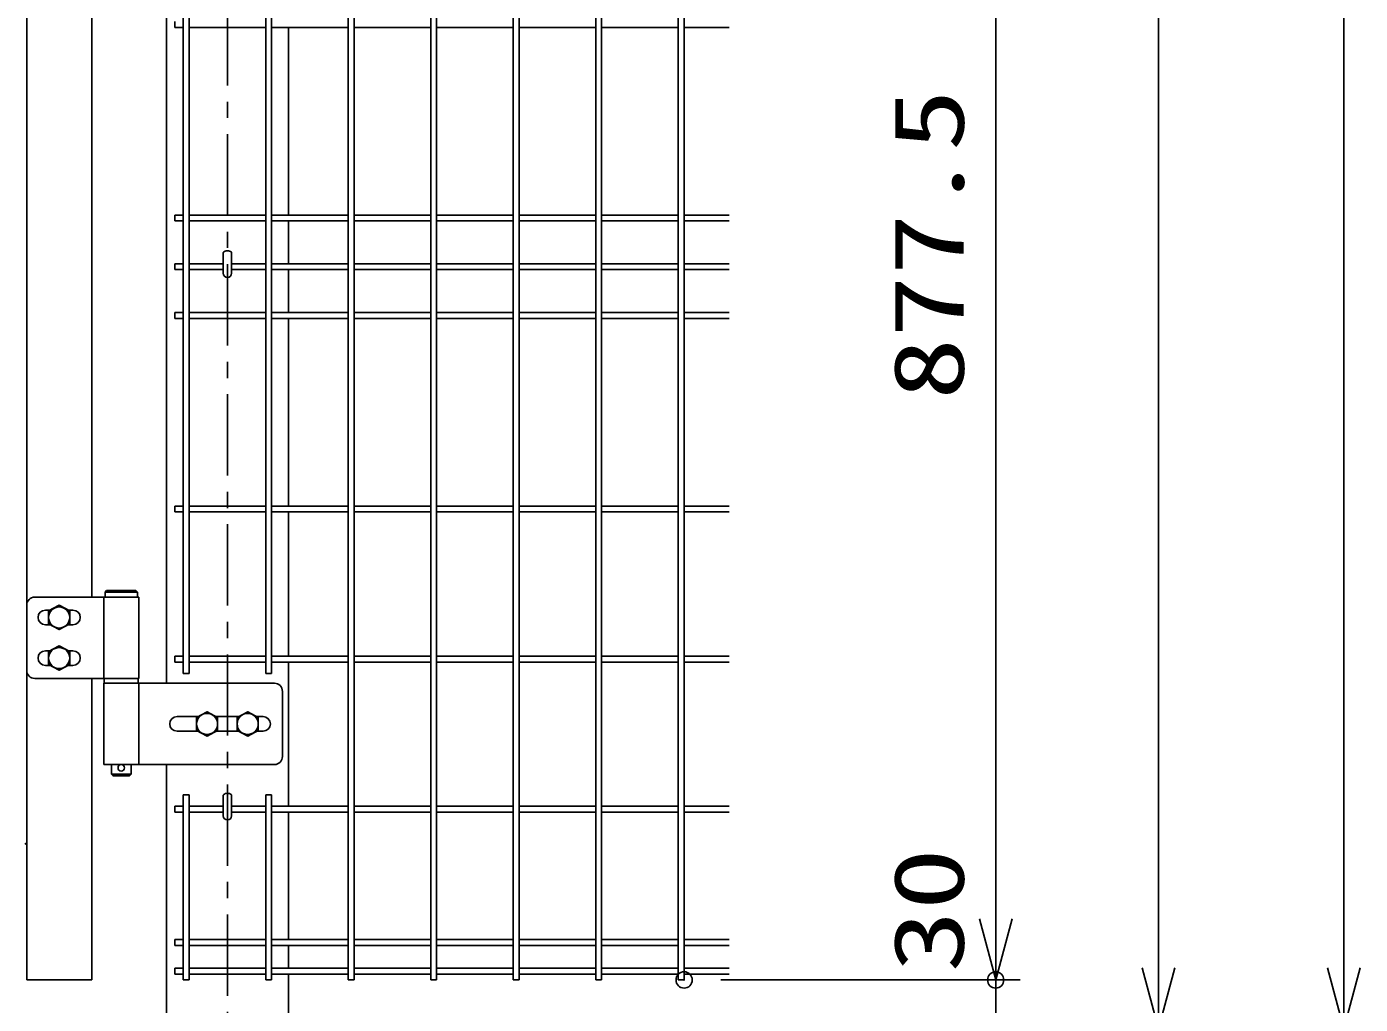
# Model space of a CAD drawing. Units: millimetres, scale not verified. Extents: x -6299 to 6301, y -4454 to 4456.
# Drawn here: x 2542 to 3362, y -1063 to -462 of the extents above; entities that cross this region are included whole.
import ezdxf
from ezdxf.enums import TextEntityAlignment as Align

# ---------------------------------------------------------------- set-up
doc = ezdxf.new("R2010")
doc.units = ezdxf.units.MM
doc.header["$LTSCALE"] = 20
doc.header["$PDMODE"] = 32
doc.header["$PDSIZE"] = 10
doc.linetypes.add('USER1', pattern=[4, 2.5, -0.5, 0.5, -0.5])
for name, color, linetype, lineweight in [('0-2_0', 4, 'Continuous', 25), ('0-5_LAYER04', 7, 'Continuous', 25), ('0-9_丁番', 3, 'Continuous', 25), ('0-B_六角ボルト', 2, 'Continuous', 25), ('0-E_LAYER05', 4, 'Continuous', 25)]:
    doc.layers.add(name, color=color, linetype=linetype, lineweight=lineweight)
doc.layers.add('0-7_DEFPOINTS', color=7, linetype='Continuous')
doc.styles.add('ＭＳ ゴシック', font='')
doc.styles.get('ＭＳ ゴシック').set_extended_font_data('MS Gothic')

# ---------------------------------------------------------------- blocks, each defined once
blk = doc.blocks.new('_Open30')
at = {"layer": '0-2_0', "color": 2}
blk.add_line((0, 0), (-20, 0), dxfattribs=at)
blk.add_lwpolyline([(-20, 5.36), (0, 0), (-20, -5.36)], dxfattribs=at)

msp = doc.modelspace()

# ---------------------------------------------------------------- linework, layer by layer
at = {"layer": '0-2_0', "color": 7, "linetype": 'USER1'}
msp.add_line((2665.19, 1152.22), (2665.19, -1378.06), dxfattribs=at)
at = {"layer": '0-2_0', "color": 2}
for p, q in [((3352.21, -1040.56), (3352.21, 1094.67)), ((3238.18, 684.44), (3238.18, -1040.56)), ((3137.9, -1010.56), (3137.9, -208.06)), ((3137.9, -1010.56), (3137.9, -973.06)), ((3137.9, -1010.56), (3137.9, -973.06)), ((3137.9, -1078.06), (3137.9, -1048.06)), ((3137.9, -1078.06), (3137.9, -1048.06))]:
    msp.add_line(p, q, dxfattribs=at)
at = {"layer": '0-2_0', "color": 7}
for p, q in [((2627.69, 550.44), (2627.69, -865.56)), ((2702.69, -462.11), (2702.69, -577.51)), ((2702.69, -581.11), (2702.69, -607.51)), ((2662.59, -601.03), (2662.59, -613.31)), ((2667.79, -601.03), (2667.79, -613.31)), ((2702.69, -611.11), (2702.69, -637.51)), ((2702.69, -641.11), (2702.69, -756.51)), ((2702.69, -760.11), (2702.69, -848.89)), ((2590.89, -808.56), (2589.89, -809.56)), ((2609.89, -809.56), (2589.89, -809.56)), ((2589.89, -809.56), (2589.89, -812.56)), ((2608.89, -808.56), (2590.89, -808.56)), ((2609.89, -812.56), (2589.89, -812.56)), ((2702.69, -852.49), (2702.69, -941.26)), ((2589.39, -862.56), (2610.39, -862.56)), ((2589.39, -862.56), (2589.39, -865.56)), ((2589.39, -865.56), (2610.39, -865.56)), ((2610.39, -862.56), (2610.39, -865.56)), ((2593.89, -915.56), (2593.89, -921.56)), ((2605.89, -915.56), (2605.89, -921.56)), ((2627.69, -915.56), (2627.69, -1378.06)), ((2605.89, -921.56), (2593.89, -921.56)), ((2604.89, -922.56), (2605.89, -921.56)), ((2541.69, -963.3), (2541.69, -930.8)), ((2662.59, -934.78), (2662.59, -947.06)), ((2667.79, -934.78), (2667.79, -947.06)), ((2702.69, -944.86), (2702.69, -1023.24)), ((2702.69, -1026.84), (2702.69, -1040.86)), ((2702.69, -1044.46), (2702.69, -1378.06))]:
    msp.add_line(p, q, dxfattribs=at)
at = {"layer": '0-2_0', "color": 1}
msp.add_line((2968.72, -1048.06), (3152.9, -1048.06), dxfattribs=at)
msp.add_line((2968.72, -1048.06), (3152.9, -1048.06), dxfattribs=at)
msp.add_line((2968.72, -1048.06), (3152.9, -1048.06), dxfattribs=at)
at = {"layer": '0-2_0', "color": 7}
for points in [[(2608.89, -808.56), (2609.89, -809.56), (2609.89, -812.56)], [(2604.89, -922.56), (2594.89, -922.56), (2593.89, -921.56)]]:
    msp.add_lwpolyline(points, dxfattribs=at)
msp.add_circle((2599.89, -917.56), 2, dxfattribs=at)
for centre, radius, start in [((2665.19, -613.31), 2.6, 180), ((2665.19, -947.06), 2.6, 180), ((2540.49, -963.3), 1.2, 270)]:
    msp.add_arc(centre, radius, start, 0, dxfattribs=at)
for centre in [(2665.19, -601.03), (2665.19, -934.78)]:
    msp.add_ellipse(centre, major_axis=(2.6, 0), ratio=0.601815, start_param=0, end_param=3.141593, dxfattribs=at)
at = {"layer": '0-5_LAYER04'}
for p, q in [((2541.69, 1141.89), (2541.69, -1048.06)), ((2581.69, 603.44), (2581.69, -812.56)), ((2581.69, -862.56), (2581.69, -1048.06)), ((2581.69, -1048.06), (2541.69, -1048.06)), ((2581.69, -1048.06), (2541.69, -1048.06))]:
    msp.add_line(p, q, dxfattribs=at)
at = {"layer": '0-7_DEFPOINTS'}
for p in [(2946.22, -1048.06), (2946.22, -1048.06), (3137.9, -1048.06), (3137.9, -1048.06)]:
    msp.add_point(p, dxfattribs=at)
at = {"layer": '0-9_丁番'}
for p, q in [((2541.69, -817.56), (2541.69, -857.56)), ((2610.69, -812.56), (2546.69, -812.56)), ((2553.19, -820.56), (2556.12, -820.56)), ((2567.26, -820.56), (2570.19, -820.56)), ((2589.09, -812.56), (2589.09, -862.56)), ((2610.69, -812.56), (2610.69, -862.56)), ((2553.19, -829.56), (2556.12, -829.56)), ((2567.26, -829.56), (2570.19, -829.56)), ((2553.19, -845.56), (2556.12, -845.56)), ((2567.26, -845.56), (2570.19, -845.56)), ((2553.19, -854.56), (2556.12, -854.56)), ((2567.26, -854.56), (2570.19, -854.56)), ((2546.69, -862.56), (2610.69, -862.56)), ((2589.09, -865.56), (2589.09, -915.56)), ((2589.09, -865.56), (2694.09, -865.56)), ((2610.69, -865.56), (2610.69, -915.56)), ((2699.09, -910.56), (2699.09, -870.56)), ((2634.19, -886.06), (2647.12, -886.06)), ((2658.26, -886.06), (2672.12, -886.06)), ((2683.26, -886.06), (2687.19, -886.06)), ((2634.19, -895.06), (2647.12, -895.06)), ((2658.26, -895.06), (2672.12, -895.06)), ((2683.26, -895.06), (2687.19, -895.06)), ((2694.09, -915.56), (2589.09, -915.56))]:
    msp.add_line(p, q, dxfattribs=at)
for centre, radius, start, end in [((2546.69, -817.56), 5, 90, 180), ((2553.19, -825.06), 4.5, 90, 270), ((2570.19, -825.06), 4.5, 270, 90), ((2553.19, -850.06), 4.5, 90, 270), ((2570.19, -850.06), 4.5, 270, 90), ((2546.69, -857.56), 5, 180, 270), ((2694.09, -870.56), 5, 0, 90), ((2634.19, -890.56), 4.5, 90, 180), ((2687.19, -890.56), 4.5, 0, 90), ((2634.19, -890.56), 4.5, 180, 270), ((2687.19, -890.56), 4.5, 270, 0), ((2694.09, -910.56), 5, 270, 0)]:
    msp.add_arc(centre, radius, start, end, dxfattribs=at)
at = {"layer": '0-B_六角ボルト'}
for p, q in [((2555.19, -821.06), (2555.19, -829.06)), ((2568.19, -821.06), (2568.19, -829.06)), ((2555.19, -846.06), (2555.19, -854.06)), ((2568.19, -846.06), (2568.19, -854.06)), ((2646.19, -886.56), (2646.19, -894.56)), ((2659.19, -886.56), (2659.19, -894.56)), ((2671.19, -886.56), (2671.19, -894.56)), ((2684.19, -886.56), (2684.19, -894.56))]:
    msp.add_line(p, q, dxfattribs=at)
for points in [[(2568.19, -821.06), (2561.69, -817.56), (2555.19, -821.06)], [(2555.19, -829.06), (2561.69, -832.56), (2568.19, -829.06)], [(2568.19, -846.06), (2561.69, -842.56), (2555.19, -846.06)], [(2555.19, -854.06), (2561.69, -857.56), (2568.19, -854.06)], [(2659.19, -886.56), (2652.69, -883.06), (2646.19, -886.56)], [(2684.19, -886.56), (2677.69, -883.06), (2671.19, -886.56)], [(2646.19, -894.56), (2652.69, -898.06), (2659.19, -894.56)], [(2671.19, -894.56), (2677.69, -898.06), (2684.19, -894.56)]]:
    msp.add_lwpolyline(points, dxfattribs=at)
for centre in [(2561.69, -825.06), (2561.69, -850.06), (2652.69, -890.56), (2677.69, -890.56)]:
    msp.add_circle(centre, 6.5, dxfattribs=at)
at = {"layer": '0-E_LAYER05'}
for p, q in [((2638.01, -170.56), (2638.01, -859.49)), ((2641.61, -170.56), (2641.61, -859.49)), ((2688.78, -170.56), (2688.78, -859.49)), ((2692.38, -170.56), (2692.38, -859.49)), ((2739.55, -170.56), (2739.55, -1048.06)), ((2743.15, -170.56), (2743.15, -1048.06)), ((2790.31, -170.56), (2790.31, -1048.06)), ((2793.91, -170.56), (2793.91, -1048.06)), ((2841.08, -170.56), (2841.08, -1048.06)), ((2844.68, -170.56), (2844.68, -1048.06)), ((2891.85, -170.56), (2891.85, -1048.06)), ((2895.45, -170.56), (2895.45, -1048.06)), ((2942.62, -170.56), (2942.62, -1048.06)), ((2946.22, -170.56), (2946.22, -1048.06)), ((2632.81, -462.11), (2632.81, -458.51)), ((2632.81, -462.11), (2638.01, -462.11)), ((2641.61, -462.11), (2688.78, -462.11)), ((2692.38, -462.11), (2739.55, -462.11)), ((2743.15, -462.11), (2790.31, -462.11)), ((2793.91, -462.11), (2841.08, -462.11)), ((2844.68, -462.11), (2891.85, -462.11)), ((2895.45, -462.11), (2942.62, -462.11)), ((2946.22, -462.11), (2973.88, -462.11)), ((2632.81, -577.51), (2638.01, -577.51)), ((2632.81, -581.11), (2632.81, -577.51)), ((2632.81, -581.11), (2638.01, -581.11)), ((2641.61, -577.51), (2688.78, -577.51)), ((2641.61, -581.11), (2688.78, -581.11)), ((2692.38, -577.51), (2739.55, -577.51)), ((2692.38, -581.11), (2739.55, -581.11)), ((2743.15, -577.51), (2790.31, -577.51)), ((2743.15, -581.11), (2790.31, -581.11)), ((2793.91, -577.51), (2841.08, -577.51)), ((2793.91, -581.11), (2841.08, -581.11)), ((2844.68, -577.51), (2891.85, -577.51)), ((2844.68, -581.11), (2891.85, -581.11)), ((2895.45, -577.51), (2942.62, -577.51)), ((2895.45, -581.11), (2942.62, -581.11)), ((2946.22, -577.51), (2973.88, -577.51)), ((2946.22, -581.11), (2973.88, -581.11)), ((2632.81, -607.51), (2638.01, -607.51)), ((2632.81, -611.11), (2632.81, -607.51)), ((2632.81, -611.11), (2638.01, -611.11)), ((2641.61, -607.51), (2662.59, -607.51)), ((2641.61, -611.11), (2662.59, -611.11)), ((2667.79, -607.51), (2688.78, -607.51)), ((2667.79, -611.11), (2688.78, -611.11)), ((2692.38, -607.51), (2739.55, -607.51)), ((2692.38, -611.11), (2739.55, -611.11)), ((2743.15, -607.51), (2790.31, -607.51)), ((2743.15, -611.11), (2790.31, -611.11)), ((2793.91, -607.51), (2841.08, -607.51)), ((2793.91, -611.11), (2841.08, -611.11)), ((2844.68, -607.51), (2891.85, -607.51)), ((2844.68, -611.11), (2891.85, -611.11)), ((2895.45, -607.51), (2942.62, -607.51)), ((2895.45, -611.11), (2942.62, -611.11)), ((2946.22, -607.51), (2973.88, -607.51)), ((2946.22, -611.11), (2973.88, -611.11)), ((2632.81, -637.51), (2638.01, -637.51)), ((2632.81, -641.11), (2632.81, -637.51)), ((2641.61, -637.51), (2688.78, -637.51)), ((2692.38, -637.51), (2739.55, -637.51)), ((2743.15, -637.51), (2790.31, -637.51)), ((2793.91, -637.51), (2841.08, -637.51)), ((2844.68, -637.51), (2891.85, -637.51)), ((2895.45, -637.51), (2942.62, -637.51)), ((2946.22, -637.51), (2973.88, -637.51)), ((2632.81, -641.11), (2638.01, -641.11)), ((2641.61, -641.11), (2688.78, -641.11)), ((2692.38, -641.11), (2739.55, -641.11)), ((2743.15, -641.11), (2790.31, -641.11)), ((2793.91, -641.11), (2841.08, -641.11)), ((2844.68, -641.11), (2891.85, -641.11)), ((2895.45, -641.11), (2942.62, -641.11)), ((2946.22, -641.11), (2973.88, -641.11)), ((2632.81, -756.51), (2638.01, -756.51)), ((2632.81, -760.11), (2632.81, -756.51)), ((2632.81, -760.11), (2638.01, -760.11)), ((2641.61, -756.51), (2688.78, -756.51)), ((2641.61, -760.11), (2688.78, -760.11)), ((2692.38, -756.51), (2739.55, -756.51)), ((2692.38, -760.11), (2739.55, -760.11)), ((2743.15, -756.51), (2790.31, -756.51)), ((2743.15, -760.11), (2790.31, -760.11)), ((2793.91, -756.51), (2841.08, -756.51)), ((2793.91, -760.11), (2841.08, -760.11)), ((2844.68, -756.51), (2891.85, -756.51)), ((2844.68, -760.11), (2891.85, -760.11)), ((2895.45, -756.51), (2942.62, -756.51)), ((2895.45, -760.11), (2942.62, -760.11)), ((2946.22, -756.51), (2973.88, -756.51)), ((2946.22, -760.11), (2973.88, -760.11)), ((2632.81, -848.89), (2638.01, -848.89)), ((2632.81, -852.49), (2632.81, -848.89)), ((2632.81, -852.49), (2638.01, -852.49)), ((2641.61, -848.89), (2688.78, -848.89)), ((2641.61, -852.49), (2688.78, -852.49)), ((2692.38, -848.89), (2739.55, -848.89)), ((2692.38, -852.49), (2739.55, -852.49)), ((2743.15, -848.89), (2790.31, -848.89)), ((2743.15, -852.49), (2790.31, -852.49)), ((2793.91, -848.89), (2841.08, -848.89)), ((2793.91, -852.49), (2841.08, -852.49)), ((2844.68, -848.89), (2891.85, -848.89)), ((2844.68, -852.49), (2891.85, -852.49)), ((2895.45, -848.89), (2942.62, -848.89)), ((2895.45, -852.49), (2942.62, -852.49)), ((2946.22, -848.89), (2973.88, -848.89)), ((2946.22, -852.49), (2973.88, -852.49)), ((2638.01, -859.49), (2641.61, -859.49)), ((2638.01, -859.49), (2641.61, -859.49)), ((2688.78, -859.49), (2692.38, -859.49)), ((2688.78, -859.49), (2692.38, -859.49)), ((2638.01, -934.26), (2638.01, -1048.06)), ((2638.01, -934.26), (2641.61, -934.26)), ((2638.01, -934.26), (2641.61, -934.26)), ((2641.61, -934.26), (2641.61, -1048.06)), ((2688.78, -934.26), (2688.78, -1048.06)), ((2688.78, -934.26), (2692.38, -934.26)), ((2688.78, -934.26), (2692.38, -934.26)), ((2692.38, -934.26), (2692.38, -1048.06)), ((2632.81, -941.26), (2638.01, -941.26)), ((2632.81, -944.86), (2632.81, -941.26)), ((2641.61, -941.26), (2662.59, -941.26)), ((2667.79, -941.26), (2688.78, -941.26)), ((2692.38, -941.26), (2739.55, -941.26)), ((2743.15, -941.26), (2790.31, -941.26)), ((2793.91, -941.26), (2841.08, -941.26)), ((2844.68, -941.26), (2891.85, -941.26)), ((2895.45, -941.26), (2942.62, -941.26)), ((2946.22, -941.26), (2973.88, -941.26)), ((2632.81, -944.86), (2638.01, -944.86)), ((2641.61, -944.86), (2662.59, -944.86)), ((2667.79, -944.86), (2688.78, -944.86)), ((2692.38, -944.86), (2739.55, -944.86)), ((2743.15, -944.86), (2790.31, -944.86)), ((2793.91, -944.86), (2841.08, -944.86)), ((2844.68, -944.86), (2891.85, -944.86)), ((2895.45, -944.86), (2942.62, -944.86)), ((2946.22, -944.86), (2973.88, -944.86)), ((2632.81, -1023.24), (2638.01, -1023.24)), ((2632.81, -1026.84), (2632.81, -1023.24)), ((2641.61, -1023.24), (2688.78, -1023.24)), ((2692.38, -1023.24), (2739.55, -1023.24)), ((2743.15, -1023.24), (2790.31, -1023.24)), ((2793.91, -1023.24), (2841.08, -1023.24)), ((2844.68, -1023.24), (2891.85, -1023.24)), ((2895.45, -1023.24), (2942.62, -1023.24)), ((2946.22, -1023.24), (2973.88, -1023.24)), ((2632.81, -1026.84), (2638.01, -1026.84)), ((2641.61, -1026.84), (2688.78, -1026.84)), ((2692.38, -1026.84), (2739.55, -1026.84)), ((2743.15, -1026.84), (2790.31, -1026.84)), ((2793.91, -1026.84), (2841.08, -1026.84)), ((2844.68, -1026.84), (2891.85, -1026.84)), ((2895.45, -1026.84), (2942.62, -1026.84)), ((2946.22, -1026.84), (2973.88, -1026.84)), ((2632.81, -1040.86), (2638.01, -1040.86)), ((2632.81, -1044.46), (2632.81, -1040.86)), ((2641.61, -1040.86), (2688.78, -1040.86)), ((2692.38, -1040.86), (2739.55, -1040.86)), ((2743.15, -1040.86), (2790.31, -1040.86)), ((2793.91, -1040.86), (2841.08, -1040.86)), ((2844.68, -1040.86), (2891.85, -1040.86)), ((2895.45, -1040.86), (2942.62, -1040.86)), ((2946.22, -1040.86), (2973.88, -1040.86)), ((2632.81, -1044.46), (2638.01, -1044.46)), ((2638.01, -1048.06), (2641.61, -1048.06)), ((2641.61, -1044.46), (2688.78, -1044.46)), ((2688.78, -1048.06), (2692.38, -1048.06)), ((2692.38, -1044.46), (2739.55, -1044.46)), ((2739.55, -1048.06), (2743.15, -1048.06)), ((2743.15, -1044.46), (2790.31, -1044.46)), ((2790.31, -1048.06), (2793.91, -1048.06)), ((2793.91, -1044.46), (2841.08, -1044.46)), ((2841.08, -1048.06), (2844.68, -1048.06)), ((2844.68, -1044.46), (2891.85, -1044.46)), ((2891.85, -1048.06), (2895.45, -1048.06)), ((2895.45, -1044.46), (2942.62, -1044.46)), ((2942.62, -1048.06), (2946.22, -1048.06)), ((2946.22, -1044.46), (2973.88, -1044.46))]:
    msp.add_line(p, q, dxfattribs=at)

# ---------------------------------------------------------------- block references
at = {"layer": '0-2_0', "xscale": 1.875, "yscale": 1.875, "rotation": 270}
for p in [(3137.9, -1048.06), (3137.9, -1048.06), (3137.9, -1048.06), (3238.18, -1078.06), (3352.21, -1078.06)]:
    msp.add_blockref('_Open30', p, dxfattribs=at)

# ---------------------------------------------------------------- texts
at = {"layer": '0-2_0', "color": 3, "style": 'ＭＳ ゴシック', "width": 1.3}
for s, p in [('877.5', (3131.23, -691.28)), ('30', (3131.23, -1043.44))]:
    msp.add_text(s, height=43.26, rotation=90, dxfattribs=at).set_placement(p, align=Align.BOTTOM_LEFT)

doc.saveas('drawing.dxf')
